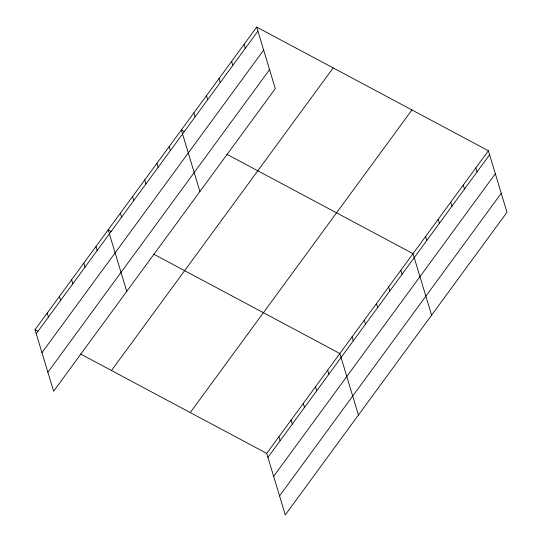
<?xml version="1.0" encoding="UTF-8"?>
<svg xmlns="http://www.w3.org/2000/svg" width="542" height="542" viewBox="0 0 542 542"><rect width="100%" height="100%" fill="white"/><g stroke="black" fill="none" stroke-linecap="round" stroke-linejoin="round"><path stroke-width="0.81" d="M256.718 27.1L275.295 88.624L53.604 391.236L35.027 329.712L256.718 27.1L488.396 150.764L506.973 212.288L285.282 514.9L266.705 453.376L80.602 354.041M36.233 333.709L257.931 31.097M41.964 352.693L263.663 50.081M47.872 372.252L269.564 69.64M111.483 370.518L333.174 67.906M190.249 412.564L411.947 109.951M266.705 453.376L488.396 150.764M267.911 457.373L489.602 154.761M273.642 476.357L495.334 173.745M279.55 495.916L501.242 193.304M184.287 131.557L181.346 129.985L199.923 191.516M226.922 154.314L413.024 253.649L431.595 315.18M111.124 231.42L108.183 229.849L126.76 291.372M153.765 254.178L339.861 353.513L358.438 415.036M35.027 329.712L37.967 331.284M475.835 167.912L477.041 171.909M463.274 185.059L464.48 189.056M450.707 202.207L451.913 206.204M438.146 219.354L439.352 223.351M425.585 236.502L426.791 240.499M400.829 270.295L402.035 274.293M388.634 286.942L389.84 290.932M376.439 303.581L377.645 307.578M364.251 320.227L365.457 324.224M352.056 336.867L353.262 340.864M244.157 44.248L245.363 48.245M327.666 370.159L328.872 374.149M231.597 61.395L232.803 65.392M315.478 386.798L316.684 390.796M219.036 78.543L220.242 82.54M303.283 403.444L304.489 407.442M206.468 95.69L207.674 99.687M291.088 420.091L292.294 424.081M193.907 112.838L195.113 116.835M278.893 436.73L280.106 440.727M169.151 146.631L170.357 150.629M156.956 163.278L158.162 167.268M144.768 179.917L145.974 183.914M132.573 196.563L133.779 200.56M120.378 213.209L121.584 217.2M95.995 246.495L97.201 250.492M83.8 263.134L85.006 267.131M71.605 279.78L72.811 283.778M59.417 296.427L60.623 300.417M47.222 313.066L48.428 317.063"/></g></svg>
